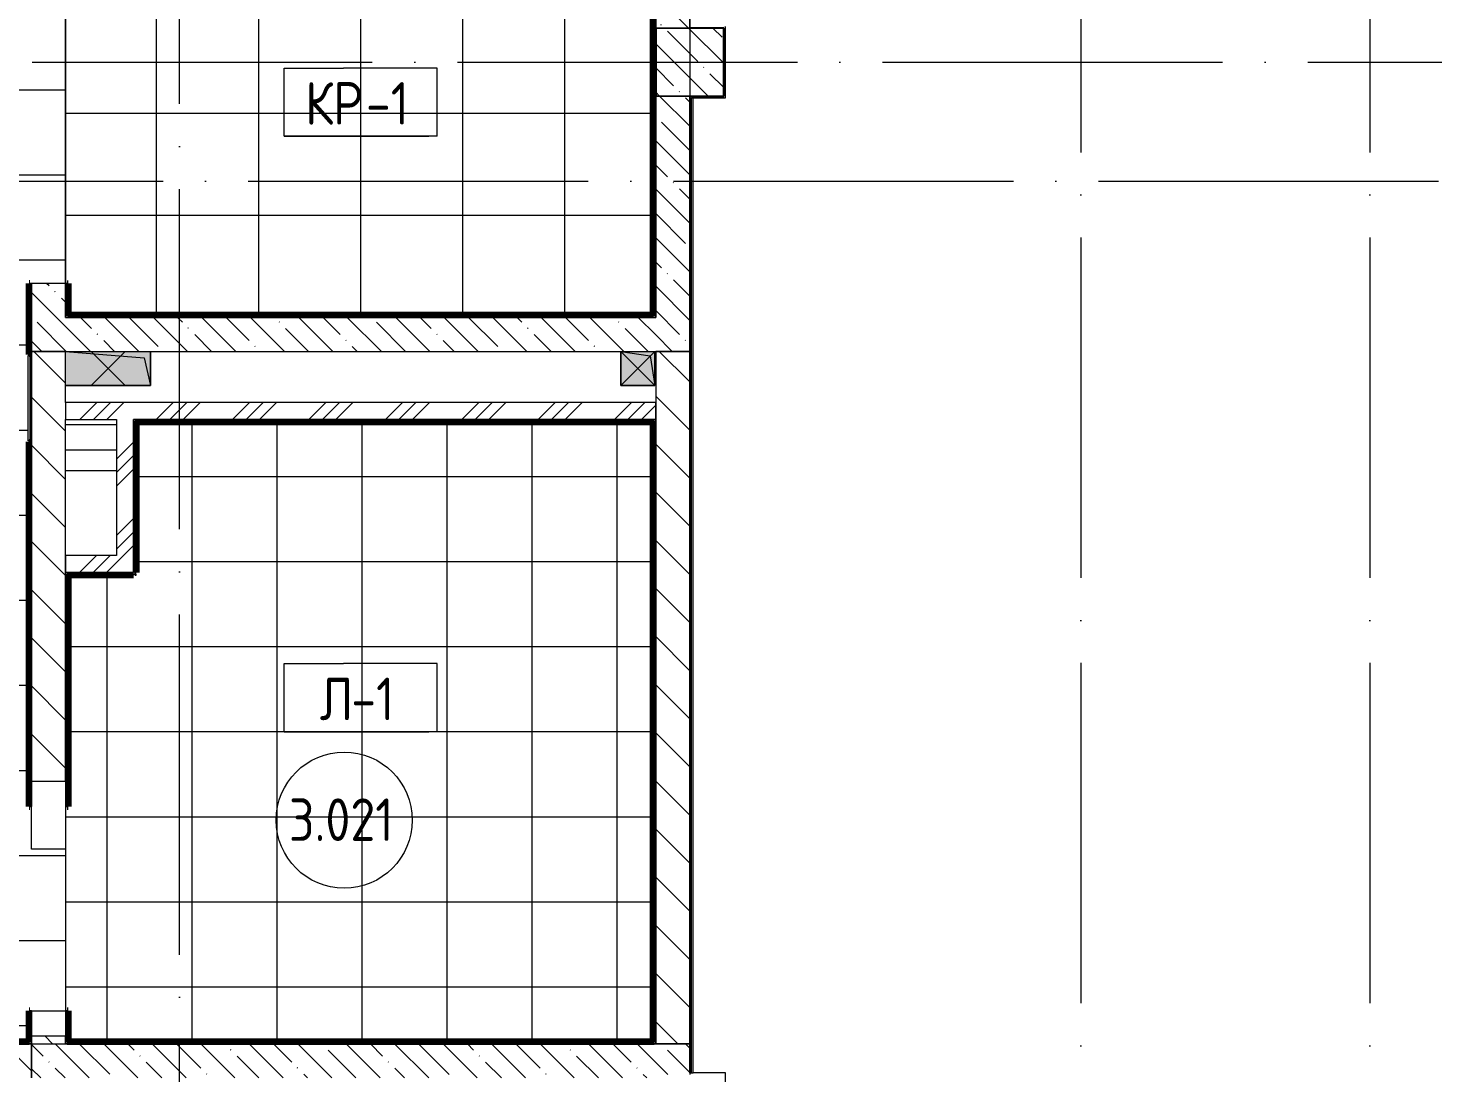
# Model space of a CAD drawing. Header units: millimetres. Extents: x 97 to 215964, y -4577 to 60645.
# Drawn here: x 132707 to 140968, y 45735 to 51875 of the extents above; entities that cross this region are included whole.
import ezdxf

# ---------------------------------------------------------------- set-up
doc = ezdxf.new("R2010")
doc.units = ezdxf.units.MM
doc.linetypes.add('ADSK_Линия сетки', pattern=[2500, 2000, -250, 0, -250])
for name, color, linetype, lineweight in [('A-AREA-____-IDEN', 2, 'Continuous', 20), ('A-DETL-GENF-OTLN', 92, 'Continuous', 9), ('A-FLOR-____-IDEN', 11, 'Continuous', 20), ('A-FLOR-____-OTLN', 192, 'Continuous', 9), ('A-FLOR-____-PATT', 8, 'Continuous', 9), ('A-GENM-____-OTLN', 13, 'Continuous', 9), ('A-WALL-____-MCUT', 113, 'Continuous', 9), ('A-WALL-____-PATT', 111, 'Continuous', 9), ('A-WALL-FNSH-MCUT', 113, 'Continuous', 9), ('I-WALL-____-OTLN', 2, 'Continuous', 9), ('S-COLS-____-MCUT', 52, 'Continuous', 9), ('S-COLS-____-OTLN', 52, 'Continuous', 9), ('S-GRID-____-OTLN', 1, 'Continuous', 9)]:
    doc.layers.add(name, color=color, linetype=linetype, lineweight=lineweight)
doc.styles.add('GOST Common', font='GOST_Common.ttf', dxfattribs={"width": 0.9, "height": 250})
pattern_1 = [(135, (0, 0), (-141.42136, -141.42136), [])]
pattern_2 = [(45, (0, 0), (-224.5064, 224.5064), []), (45, (79.38, 0), (0, 449.0128), []), (45, (-79.38, 0), (0, 449.0128), [])]
pattern_3 = [(135, (0, 0), (-142.5612, -142.5612), []), (135, (142.56, 0), (-142.5612, -142.5612), [252.016, -50.403, 3.353, -47.05])]

# ---------------------------------------------------------------- blocks, each defined once
blk = doc.blocks.new('0083_СОШ675_АР_R22_rvt-1-О_АИ_ПП_8_400_Целиком')
at = {"layer": 'A-WALL-____-PATT', "lineweight": 5}
h = blk.add_hatch(dxfattribs=at)
h.set_pattern_fill('FP_8', color=10, style=0, pattern_type=2)
h.set_pattern_definition(pattern_3)
h.paths.add_polyline_path([(73930, 50175), (74130, 50175), (74130, 50375), (73930, 50375)])
h.paths.add_polyline_path([(73930, 52015), (74130, 52015), (74130, 58375), (73930, 58375), (73930, 52884.5)])
h = blk.add_hatch(dxfattribs=at)
h.set_pattern_fill('FP_8', color=10, style=0, pattern_type=2)
h.set_pattern_definition(pattern_3)
h.paths.add_polyline_path([(77600, 49975), (77800, 49975), (77800, 51475), (77600, 51475), (77600, 50175)])
h.paths.add_polyline_path([(77600, 51875), (77800, 51875), (77800, 58325), (77600, 58325), (77600, 52884.5)])
h = blk.add_hatch(dxfattribs=at)
h.set_pattern_fill('FP_8', color=10, style=0, pattern_type=2)
h.set_pattern_definition(pattern_3)
h.paths.add_polyline_path([(77600, 49975), (77600, 50175), (73930, 50175), (73930, 49975), (77458.9, 49975)])
h = blk.add_hatch(dxfattribs=at)
h.set_pattern_fill('FP_10', color=10, style=0, pattern_type=2)
h.set_pattern_definition(pattern_1)
h.paths.add_polyline_path([(74130, 45905), (74130, 45950), (73930, 45950), (73930, 45905)])
h.paths.add_polyline_path([(74130, 47450), (74130, 49975), (73930, 49975), (73930, 47450)])
h = blk.add_hatch(dxfattribs=at)
h.set_pattern_fill('FP_10', color=10, style=0, pattern_type=2)
h.set_pattern_definition(pattern_1)
h.paths.add_polyline_path([(77600, 45905), (77800, 45905), (77800, 49975), (77600, 49975), (77600, 46045.3)])
h = blk.add_hatch(dxfattribs=at)
h.set_pattern_fill('FP_11', color=10, style=0, pattern_type=2)
h.set_pattern_definition(pattern_2)
h.paths.add_polyline_path([(77600, 49575), (77600, 49675), (74130, 49675), (74130, 49575), (77458.9, 49575)])
h = blk.add_hatch(dxfattribs=at)
h.set_pattern_fill('FP_11', color=10, style=0, pattern_type=2)
h.set_pattern_definition(pattern_2)
h.paths.add_polyline_path([(74530, 48775), (74530, 49575), (74430, 49575), (74430, 48775)])
h = blk.add_hatch(dxfattribs=at)
h.set_pattern_fill('FP_11', color=10, style=0, pattern_type=2)
h.set_pattern_definition(pattern_2)
h.paths.add_polyline_path([(74130, 48675), (74530, 48675), (74530, 48775), (74130, 48775)])
h = blk.add_hatch(dxfattribs=at)
h.set_pattern_fill('FP_10', color=10, style=0, pattern_type=2)
h.set_pattern_definition(pattern_1)
h.paths.add_polyline_path([(69500, 45705), (70430, 45705), (70430, 45905), (69500, 45905)])
h.paths.add_polyline_path([(73685.6, 45705), (73930, 45705), (73930, 45905), (73130, 45905), (73130, 45705)])
h = blk.add_hatch(dxfattribs=at)
h.set_pattern_fill('FP_8', color=10, style=0, pattern_type=2)
h.set_pattern_definition(pattern_3)
h.paths.add_polyline_path([(74314.5, 45705), (77600, 45705), (77600, 45905), (73930, 45905), (73930, 45705)])
h = blk.add_hatch(dxfattribs=at)
h.set_pattern_fill('FP_8', color=10, style=0, pattern_type=2)
h.set_pattern_definition(pattern_3)
h.paths.add_polyline_path([(77800, 40175), (77800, 45325), (77600, 45325), (77600, 40175), (77773.3, 40175)])
h.paths.add_polyline_path([(77600, 45725), (77800, 45725), (77800, 45905), (77600, 45905)])
at = {"layer": 'S-COLS-____-OTLN', "lineweight": 5}
h = blk.add_hatch(dxfattribs=at)
h.set_pattern_fill('FP_8', color=256, style=0, pattern_type=2)
h.set_pattern_definition(pattern_3)
h.paths.add_polyline_path([(77600, 51475), (78000, 51475), (78000, 51875), (77600, 51875)])
at = {"layer": 'A-FLOR-____-OTLN', "color": 90}
for p, q in [((74130, 49545), (74430, 49545)), ((74430, 49395), (74130, 49395)), ((74130, 49275), (74430, 49275))]:
    blk.add_line(p, q, dxfattribs=at)
at = {"layer": 'A-WALL-____-MCUT', "color": 50, "lineweight": 13}
for p, q in [((77600, 58325), (77600, 51875)), ((77800, 51875), (77800, 58325)), ((77600, 51475), (77600, 50175)), ((77800, 49975), (77800, 51475)), ((73930, 50375), (73930, 50175)), ((74130, 50375), (73930, 50375)), ((74130, 50175), (74130, 50375)), ((73930, 50175), (73930, 49975)), ((77600, 50175), (74130, 50175)), ((73930, 49975), (73930, 47450)), ((74130, 49975), (73930, 49975)), ((73930, 49975), (77600, 49975)), ((74130, 49675), (74130, 49975)), ((77600, 49975), (77800, 49975)), ((77800, 49975), (77600, 49975)), ((77600, 49975), (77600, 45905)), ((77800, 45905), (77800, 49975)), ((77600, 49675), (74130, 49675)), ((77600, 49575), (77600, 49675)), ((74130, 47450), (74130, 49575)), ((74130, 49575), (74430, 49575)), ((74430, 49575), (74430, 48775)), ((74530, 49575), (77600, 49575)), ((74530, 48775), (74530, 49575)), ((74430, 48775), (74130, 48775)), ((74130, 48775), (74130, 48675)), ((74530, 48675), (74530, 48775)), ((74130, 48675), (74530, 48675)), ((73930, 47450), (74130, 47450)), ((73930, 45950), (73930, 45905)), ((74130, 45950), (73930, 45950)), ((74130, 45905), (74130, 45950)), ((73930, 45905), (73130, 45905)), ((73930, 45905), (73930, 45705)), ((73930, 45705), (73930, 45905)), ((77600, 45905), (74130, 45905)), ((77800, 45905), (77600, 45905)), ((77600, 45905), (77800, 45905)), ((77800, 45735), (77800, 45905)), ((77800, 45905), (77800, 45735)), ((77800, 45735), (77800, 45725))]:
    blk.add_line(p, q, dxfattribs=at)
at = {"layer": 'A-WALL-____-MCUT', "color": 10, "lineweight": 5}
for p, q in [((77600, 51875), (77800, 51875)), ((77800, 51475), (77600, 51475)), ((77820, 51475), (77820, 51465)), ((74130, 49675), (74130, 49575)), ((73930, 45905), (74130, 45905)), ((77800, 45735), (77820, 45735))]:
    blk.add_line(p, q, dxfattribs=at)
at = {"layer": 'A-WALL-FNSH-MCUT', "color": 90}
for p, q in [((77800, 58325), (77800, 51875)), ((78010, 51475), (78010, 51885)), ((77800, 51875), (77810, 51875)), ((77810, 51875), (78000, 51875)), ((78000, 51875), (78000, 51475)), ((77820, 51475), (77800, 51475)), ((77800, 51475), (77800, 45905)), ((78000, 51475), (77820, 51475)), ((77820, 45735), (77820, 51465)), ((77820, 51465), (78010, 51465)), ((78010, 51465), (78010, 51475)), ((78000, 45735), (77820, 45735)), ((78010, 45735), (78000, 45735)), ((78010, 45325), (78010, 45735))]:
    blk.add_line(p, q, dxfattribs=at)
at = {"layer": 'S-COLS-____-MCUT', "color": 130, "lineweight": 25}
for p, q in [((77600, 51875), (77600, 51475)), ((78000, 51875), (77800, 51875)), ((78000, 51475), (78000, 51875)), ((77800, 51475), (78000, 51475))]:
    blk.add_line(p, q, dxfattribs=at)
at = {"layer": 'S-COLS-____-OTLN', "color": 90}
for p, q in [((77800, 51875), (77600, 51875)), ((77600, 51475), (77800, 51475))]:
    blk.add_line(p, q, dxfattribs=at)
blk = doc.blocks.new('MiraCad_GMd_-Ut_TaskBox_FormHorizon - MiraCad_GMd_-Ut_TaskBox_FormHorizon-3361580-О_АИ_ПП_8_400_Целиком')
at = {"layer": 'A-DETL-GENF-OTLN', "lineweight": 18}
for points in [[(250, -100), (250, 100), (-250, 100), (212.2, 62.2)], [(250, -100), (250, 100), (-250, 100), (-250, -100), (-65.5, -100)]]:
    blk.add_hatch(color=256, dxfattribs=at).paths.add_polyline_path(points)
at = {"layer": 'A-DETL-GENF-OTLN', "color": 7}
for p, q in [((-250, 100), (212.2, 62.2)), ((-250, 100), (212.2, 62.2)), ((250, 100), (250, -100)), ((250, -100), (250, 100)), ((212.2, 62.2), (250, -100)), ((212.2, 62.2), (250, -100)), ((250, -100), (-250, -100))]:
    blk.add_line(p, q, dxfattribs=at)
at = {"layer": 'A-GENM-____-OTLN', "color": 170, "lineweight": 18}
for p, q in [((100, -100), (-100, 100)), ((100, 100), (-100, -100)), ((250, -100), (250, 100)), ((-250, -100), (250, -100))]:
    blk.add_line(p, q, dxfattribs=at)
blk = doc.blocks.new('MiraCad_GMd_-Ut_TaskBox_FormHorizon - MiraCad_GMd_-Ut_TaskBox_FormHorizon-3361782-О_АИ_ПП_8_400_Целиком')
at = {"layer": 'A-DETL-GENF-OTLN', "lineweight": 18}
for points in [[(100, -100), (100, 100), (-100, 100), (73.2, 73.2)], [(-100, -100), (100, -100), (100, 100), (-100, 100)]]:
    blk.add_hatch(color=256, dxfattribs=at).paths.add_polyline_path(points)
at = {"layer": 'A-DETL-GENF-OTLN', "color": 7}
for p, q in [((-100, 100), (73.2, 73.2)), ((-100, -100), (-100, 100)), ((-100, 100), (73.2, 73.2)), ((100, 100), (100, -100)), ((100, -100), (100, 100)), ((73.2, 73.2), (100, -100)), ((73.2, 73.2), (100, -100)), ((100, -100), (-100, -100))]:
    blk.add_line(p, q, dxfattribs=at)
at = {"layer": 'A-GENM-____-OTLN', "color": 170, "lineweight": 18}
for p, q in [((100, -100), (-100, 100)), ((100, 100), (-100, -100)), ((-100, 100), (-100, -100)), ((100, -100), (100, 100)), ((-100, -100), (100, -100))]:
    blk.add_line(p, q, dxfattribs=at)
blk = doc.blocks.new('0083_СОШ675_ВК_R22_rvt-1-О_АИ_ПП_8_400_Целиком')
at = {"layer": 'A-GENM-____-OTLN', "color": 170, "lineweight": 18}
for name, p in [('MiraCad_GMd_-Ut_TaskBox_FormHorizon - MiraCad_GMd_-Ut_TaskBox_FormHorizon-3361580-О_АИ_ПП_8_400_Целиком', (74380, 49875)), ('MiraCad_GMd_-Ut_TaskBox_FormHorizon - MiraCad_GMd_-Ut_TaskBox_FormHorizon-3361782-О_АИ_ПП_8_400_Целиком', (77495, 49875))]:
    blk.add_blockref(name, p, dxfattribs=at)
blk = doc.blocks.new('BSC_Колонна _Прямоугольная - ПР-1_Профиль торцевой для плитки-3497357-О_АИ_ПП_8_400_Целиком')
at = {"layer": 'S-COLS-____-MCUT'}
for p, q in [((5, 5), (-5, 5)), ((-5, 5), (-5, -5)), ((5, -5), (5, 5)), ((-5, -5), (5, -5))]:
    blk.add_line(p, q, dxfattribs=at)
blk = doc.blocks.new('ADSK_Марка_Перекрытие - Типоразмер_ADSK_Марка-158127-О_АИ_ПП_8_400_Целиком')
at = {"layer": 'A-FLOR-____-IDEN'}
for p, q in [((-4.5, 4), (-1, 4)), ((-4.5, 0), (-4.5, 4)), ((4.5, 4), (-1, 4)), ((4.5, 0), (4.5, 4)), ((4.5, 0), (-4.5, 0)), ((-4.5, 0), (4, 0))]:
    blk.add_line(p, q, dxfattribs=at)
blk = doc.blocks.new('ADSK_Марка_Помещение_ОдноЗначение - Номер-159740-О_АИ_ПП_8_400_Целиком')
at = {"layer": 'A-AREA-____-IDEN'}
blk.add_circle((0, 0), 4, dxfattribs=at)

msp = doc.modelspace()

# ---------------------------------------------------------------- hatches: boundary and pattern name
at = {"layer": 'A-FLOR-____-PATT'}
h = msp.add_hatch(dxfattribs=at)
h.set_pattern_fill('FP_200', color=256, style=0, pattern_type=2)
h.set_pattern_definition([(270, (130582.87, 49512.5), (500, 3e-14), []), (0, (130582.87, 49512.5), (0, 500), [])])
h.paths.add_polyline_path([(131225.72802, 45905), (131927.887824, 45905), (131927.887824, 45920), (132712.887824, 45920), (132712.887824, 46099.999414), (132927.865903, 46099.999414), (132927.865903, 47049.999414), (132727.865903, 47049.999414), (132727.865903, 47299.999414), (132712.887824, 47299.999414), (132712.887824, 49449.548266), (132707.887824, 49449.548266), (132707.887824, 49951.198266), (132712.887824, 49951.198266), (132712.887824, 50375.000586), (132927.865903, 50375.270953), (132927.865903, 52015.000586), (132712.887824, 52015.000586), (132712.887824, 54974.482366), (132525.833284, 54974.482366), (132525.833284, 54979.482366), (132515.833284, 54979.482366), (132515.833284, 54989.482366), (132510.833284, 54989.482366), (132510.833284, 55339.482366), (132515.833284, 55339.482366), (132515.833284, 55349.482366), (132525.833284, 55349.482366), (132526.809814, 55354.482366), (132712.887824, 55354.482366), (132712.887824, 58359.999414), (128312.843981, 58359.999414), (128312.843981, 54665.000586), (128297.843981, 54665.000586), (128296.956847, 54660.000586), (128097.865903, 54660.000586), (128098.775064, 51390.000586), (128297.887824, 51390.000586), (128297.887824, 51385.000586), (128312.887824, 51385.000586), (128312.887824, 45920), (129227.887824, 45920), (129227.887824, 45905)])
h.paths.add_polyline_path([(132544.492661, 49678.459052), (132544.492661, 49679.873266), (132541.992661, 49678.680453)])
h.paths.add_polyline_path([(132388.805561, 49815.068356), (132389.49361, 49815.250085), (132388.962103, 49819.612985)])
h.paths.add_polyline_path([(132387.486827, 49835.373266), (132388.44982, 49831.328119), (132387.908386, 49836.020704)])
h.paths.add_polyline_path([(132537.231073, 49991.649294), (132537.448389, 49992.259362), (132541.992661, 49992.067767)])
h.paths.add_polyline_path([(132603.242661, 49677.873266), (132534.685084, 49678.498199), (132500.756038, 49684.95073), (132493.902721, 49686.780048), (132480.742661, 49692.214234), (132466.742661, 49699.493347), (132452.544452, 49707.911349), (132446.575713, 49713.062239), (132438.749837, 49719.2402), (132431.512589, 49726.789482), (132425.019615, 49733.469438), (132418.312062, 49742.468867), (132413.006474, 49749.57199), (132407.304903, 49759.676458), (132401.699756, 49769.930758), (132397.488205, 49779.327379), (132398.445481, 49779.327379), (132390.524523, 49805.188495), (132387.903879, 49825.311676), (132387.908386, 49845.543583), (132391.133725, 49868.515171), (132397.274201, 49890.862319), (132404.879031, 49906.892455), (132418.386768, 49929.279721), (132425.94549, 49937.277094), (132445.673396, 49957.684293), (132455.42895, 49963.862255), (132476.11857, 49976.360047), (132514.30789, 49988.716439), (132530.476607, 49991.533143), (132664.492661, 49992.873266), (132706.992661, 49991.873266), (132705.992661, 49677.873266), (132628.613242, 49677.873266)])
h.paths.add_polyline_path([(132579.911201, 49720.658675), (132600.737621, 49729.860268), (132609.108159, 49735.701052), (132607.066205, 49735.528394), (132580.971118, 49721.246484)])
h.paths.add_polyline_path([(132510.52526, 49718.60743), (132508.055559, 49720.106803), (132510.287328, 49718.682814)])
h.paths.add_polyline_path([(132579.0747, 49721.246484), (132606.585408, 49734.030041), (132587.437748, 49723.645355), (132579.911201, 49721.48852)])
h.paths.add_polyline_path([(132455.37208, 49748.752685), (132451.547574, 49754.123019), (132453.941803, 49750.616659)])
h.paths.add_polyline_path([(132445.345998, 49762.775432), (132448.999121, 49757.058088), (132445.77744, 49762.133178)])
h.paths.add_polyline_path([(132433.264207, 49782.708443), (132432.127065, 49786.380195), (132433.166713, 49782.947664)])
h.paths.add_polyline_path([(132653.567354, 49789.692239), (132657.710952, 49802.491944), (132654.351808, 49792.169774), (132653.642059, 49789.928179)])
h.paths.add_polyline_path([(132559.624201, 49804.879329), (132558.063106, 49804.879329), (132559.418999, 49804.833955)])
h.paths.add_polyline_path([(132541.992661, 49799.808459), (132559.624201, 49803.304642), (132544.492661, 49800.327128)])
h.paths.add_polyline_path([(132512.554549, 49814.926566), (132511.854977, 49817.973266), (132511.854977, 49816.423226)])
h.paths.add_polyline_path([(132571.430772, 49855.819966), (132572.130345, 49852.773266), (132572.130345, 49854.323306)])
h.paths.add_polyline_path([(132573.856317, 49853.769756), (132560.389151, 49865.734356), (132568.19826, 49859.142108), (132572.992661, 49854.49977)])
h.paths.add_polyline_path([(132567.028592, 49810.337335), (132575.263046, 49822.226759), (132577.306124, 49833.456996), (132576.586584, 49843.58026), (132576.586584, 49839.138546), (132576.121127, 49827.472551), (132572.992661, 49819.32537), (132567.072188, 49810.420746)])
h.paths.add_polyline_path([(132660.249465, 49811.050427), (132662.770742, 49822.293993), (132660.318575, 49811.366104)])
h.paths.add_polyline_path([(132516.20995, 49858.980401), (132525.922216, 49865.867203), (132522.812112, 49864.558469), (132516.401345, 49859.142108)])
h.paths.add_polyline_path([(132510.129005, 49816.976776), (132507.192661, 49835.373266), (132508.896672, 49847.511711), (132510.992661, 49851.421162), (132507.508765, 49843.990887), (132506.679198, 49837.289536), (132507.398738, 49827.166272), (132509.861996, 49817.973266)])
h.paths.add_polyline_path([(132541.992661, 49870.938073), (132541.186699, 49870.18019), (132541.448436, 49870.825164)])
h.paths.add_polyline_path([(132559.793608, 49866.160194), (132547.476875, 49870.20085), (132538.286522, 49870.43987), (132524.36112, 49867.44189), (132538.293845, 49870.170688), (132551.572188, 49869.367056), (132559.695218, 49866.192984)])
h.paths.add_polyline_path([(132657.84411, 49867.635029), (132654.566104, 49878.668762), (132657.259124, 49869.270008), (132657.710952, 49868.007194)])
h.paths.add_polyline_path([(132392.889278, 49873.579086), (132394.309503, 49875.846656), (132394.291195, 49879.137574), (132392.824425, 49874.8793)])
h.paths.add_polyline_path([(132630.586433, 49918.350389), (132630.043519, 49920.129873), (132629.622716, 49920.129873)])
h.paths.add_polyline_path([(132440.861773, 49901.338931), (132443.925137, 49904.588389), (132441.451989, 49902.128054)])
h.paths.add_polyline_path([(132469.114815, 49931.100848), (132490.29999, 49942.003165), (132502.554041, 49949.500048), (132483.2477, 49940.886264), (132474.877163, 49935.04548), (132470.059401, 49931.747467)])
h.paths.add_polyline_path([(132471.458431, 49932.455305), (132485.563641, 49941.461378), (132500.945429, 49948.352745), (132500.945429, 49947.479681), (132472.228492, 49932.847671)])
h.paths.add_polyline_path([(132609.108159, 49935.818707), (132591.854444, 49945.261933), (132601.58338, 49939.75601), (132607.646223, 49936.189797)])
h.paths.add_polyline_path([(132596.295669, 49943.301188), (132595.800796, 49944.543899), (132595.856494, 49943.587992)])
h.paths.add_polyline_path([(132580.836041, 49949.802174), (132578.833016, 49949.725968), (132579.0747, 49950.179104)])
h.paths.add_polyline_path([(132565.435477, 49953.228263), (132565.435477, 49953.809284), (132564.096478, 49953.456975)])
h.paths.add_polyline_path([(132556.757279, 49954.710569), (132556.539945, 49955.373266), (132553.396395, 49955.270726)])
h = msp.add_hatch(dxfattribs=at)
h.set_pattern_fill('FP_167', color=256, style=0, pattern_type=2)
h.set_pattern_definition([(0, (134662.9, 51975), (0, 600), []), (90, (134662.9, 51975), (-600, 4e-14), [])])
h.paths.add_polyline_path([(132942.88841, 50190.000586), (136382.865903, 50190.000586), (136382.865903, 53775.004644), (135822.887824, 53775.004644), (135822.887824, 53332.118818), (134822.887824, 53332.118818), (134822.887824, 53775.004644), (134527.887824, 53775.004644), (134527.887824, 52875.004058), (132942.887824, 52875.004058), (132942.887824, 52025.000586), (132927.887824, 52025.000586), (132927.887824, 50375.000586), (132942.887824, 50375.000586), (132942.887824, 50200.317138)])
h = msp.add_hatch(dxfattribs=at)
h.set_pattern_fill('FP_204', color=256, style=0, pattern_type=2)
h.set_pattern_definition([(90, (135171.8, 47740), (-500, 3e-14), []), (180, (135171.8, 47740), (-6e-14, -500), [])])
h.paths.add_polyline_path([(132942.887824, 45920), (136382.865903, 45920), (136382.865903, 49560), (133342.887824, 49560), (133342.887824, 48675), (133337.887824, 48675), (133337.887824, 48665), (133327.887824, 48665), (133327.887824, 48660), (132942.887824, 48660), (132942.887824, 47299.999414), (132927.887824, 47299.999414), (132927.887824, 46099.999414), (132942.887824, 46099.999414), (132942.887824, 46009.026807)])
at = {"layer": 'A-WALL-____-PATT'}
h = msp.add_hatch(color=7, dxfattribs=at)
h.paths.add_polyline_path([(132937.887824, 50175.000586), (132937.887824, 50375.000586), (132927.887824, 50375.000586), (132927.887824, 50175.000586)])
h.paths.add_polyline_path([(132937.887824, 52025.000586), (132937.887824, 58375.000586), (132927.887824, 58375.000586), (132927.887824, 52025.000586)])
for points in [[(136387.887824, 50185.000586), (136397.887824, 50185.000586), (136397.887824, 58375.000586), (136387.887824, 58375.000586), (136387.887824, 50930.487821)], [(136807.887824, 51474.999414), (136807.887824, 51885), (136797.887824, 51885), (136797.887824, 51474.999414)], [(136597.887824, 45734.999414), (136607.887824, 45734.999414), (136607.887824, 51474.999414), (136597.887824, 51474.999414), (136597.887824, 46045.333588)], [(136607.887824, 51464.999414), (136807.887824, 51464.999414), (136807.887824, 51474.999414), (136607.887824, 51474.999414)], [(136397.887824, 50175.000586), (136397.887824, 50185.000586), (132937.887824, 50185.000586), (132937.887824, 50175.000586), (136256.767482, 50175.000586)], [(136387.865903, 49565), (136387.865903, 49575), (133327.887824, 49575), (133327.887824, 49565), (136256.767482, 49565)], [(133337.887824, 48665), (133337.887824, 49565), (133327.887824, 49565), (133327.887824, 48665)], [(136387.865903, 45915), (136397.865903, 45915), (136397.865903, 49575), (136387.865903, 49575), (136387.865903, 46045.333588)], [(133327.887824, 48665), (133327.887824, 48675), (132927.887824, 48675), (132927.887824, 48665), (132937.887824, 48665)], [(136256.767482, 45905), (136397.865903, 45905), (136397.865903, 45915), (132927.887824, 45915), (132927.887824, 45905), (133741.247751, 45905)]]:
    msp.add_hatch(color=7, dxfattribs=at).paths.add_polyline_path(points)
h = msp.add_hatch(color=7, dxfattribs=at)
h.paths.add_polyline_path([(132717.887824, 50184.482366), (132727.887824, 50184.482366), (132727.887824, 50375.000586), (132717.887824, 50375.000586)])
h.paths.add_polyline_path([(132727.887824, 52015.000586), (132727.887824, 52224.482366), (132717.887824, 52224.482366), (132717.887824, 52015.000586)])
h = msp.add_hatch(color=7, dxfattribs=at)
h.paths.add_polyline_path([(132717.887824, 45905), (132727.887824, 45905), (132727.887824, 46099.999414), (132717.887824, 46099.999414), (132717.887824, 45915)])
h.paths.add_polyline_path([(132727.887824, 47299.999414), (132727.887824, 50184.482366), (132717.887824, 50184.482366), (132718.679245, 49956.198266), (132722.887824, 49956.198266), (132722.887824, 49946.198266), (132717.887824, 49946.198266), (132717.887824, 49454.548266), (132722.887824, 49454.548266), (132722.887824, 49444.548266), (132717.887824, 49444.548266), (132717.887824, 47299.999414)])
h = msp.add_hatch(color=7, dxfattribs=at)
h.paths.add_polyline_path([(132937.887824, 45915), (132937.887824, 46099.999414), (132927.887824, 46099.999414), (132927.887824, 45915)])
h.paths.add_polyline_path([(132927.887824, 47299.999414), (132937.887824, 47299.999414), (132937.887824, 48665), (132927.887824, 48665)])
h = msp.add_hatch(color=7, dxfattribs=at)
h.paths.add_polyline_path([(132483.487886, 45905), (132717.887824, 45905), (132717.887824, 45915), (131927.887824, 45915), (131927.887824, 45905)])
h.paths.add_polyline_path([(128710.208289, 45905), (129227.887824, 45905), (129227.887824, 45915), (128297.887824, 45915), (128297.887824, 45905)])

# ---------------------------------------------------------------- linework, layer by layer
at = {"layer": 'A-FLOR-____-OTLN'}
for p, q in [((132927.865903, 50375.000586), (132927.865903, 52015.000586)), ((132927.887824, 52015.000586), (132927.887824, 50375.000586)), ((132727.865903, 47049.999414), (132727.865903, 47299.999414)), ((132927.865903, 47299.999414), (132927.865903, 46099.999414)), ((132927.865903, 47049.999414), (132727.865903, 47049.999414)), ((132727.887824, 46099.999414), (132927.865903, 46099.999414))]:
    msp.add_line(p, q, dxfattribs=at)
at = {"layer": 'A-WALL-____-MCUT', "color": 7}
for p, q in [((136387.887824, 58365.000586), (136387.887824, 50185.000586)), ((136397.887824, 50175.000586), (136397.887824, 58325.000586)), ((136597.865903, 58325.000586), (136597.865903, 51875)), ((136807.887824, 51464.999414), (136807.887824, 51885)), ((136597.865903, 51875), (136797.887824, 51875)), ((136797.887824, 51875), (136797.887824, 51474.999414)), ((136597.887824, 51474.999414), (136597.887824, 45724.999414)), ((136797.887824, 51474.999414), (136597.887824, 51474.999414)), ((136607.887824, 45734.999414), (136607.887824, 51464.999414)), ((136607.887824, 51464.999414), (136807.887824, 51464.999414)), ((132727.887824, 50375.000586), (132717.887824, 50375.000586)), ((132717.887824, 50375.000586), (132717.887824, 49956.198266)), ((132727.887824, 47299.999414), (132727.887824, 50375.000586)), ((132937.887824, 50375.000586), (132927.887824, 50375.000586)), ((132927.887824, 50375.000586), (132927.887824, 50175.000586)), ((132937.887824, 50185.000586), (132937.887824, 50375.000586)), ((132927.887824, 50175.000586), (136397.887824, 50175.000586)), ((136387.887824, 50185.000586), (132937.887824, 50185.000586)), ((132717.887824, 49946.198266), (132717.887824, 49454.548266)), ((136397.865903, 49575), (133327.887824, 49575)), ((133327.887824, 49575), (133327.887824, 48675)), ((133337.887824, 49565), (136387.865903, 49565)), ((133337.887824, 48665), (133337.887824, 49565)), ((136387.865903, 49565), (136387.865903, 45915)), ((136397.865903, 45905), (136397.865903, 49575)), ((132717.887824, 49444.548266), (132717.887824, 47299.999414)), ((133327.887824, 48675), (132927.887824, 48675)), ((132927.887824, 48675), (132927.887824, 47299.999414)), ((132937.887824, 48665), (133337.887824, 48665)), ((132937.887824, 47299.999414), (132937.887824, 48665)), ((132717.887824, 47299.999414), (132727.887824, 47299.999414)), ((132927.887824, 47299.999414), (132937.887824, 47299.999414)), ((132717.887824, 46099.999414), (132717.887824, 45915)), ((132727.887824, 46099.999414), (132717.887824, 46099.999414)), ((132727.887824, 45905), (132727.887824, 46099.999414)), ((132927.887824, 46099.999414), (132927.887824, 45905)), ((132937.887824, 46099.999414), (132927.887824, 46099.999414)), ((132937.887824, 45915), (132937.887824, 46099.999414)), ((132717.887824, 45915), (131927.887824, 45915)), ((131927.887824, 45905), (132727.887824, 45905)), ((132927.887824, 45905), (136397.865903, 45905)), ((136387.865903, 45915), (132937.887824, 45915))]:
    msp.add_line(p, q, dxfattribs=at)
at = {"layer": 'A-WALL-____-MCUT'}
msp.add_line((132717.887824, 50184.482366), (132727.887824, 50184.482366), dxfattribs=at)
at = {"layer": 'I-WALL-____-OTLN', "color": 20, "lineweight": 90}
for p, q in [((136382.865903, 50190.000586), (136382.865903, 53778.520163)), ((132937.887824, 50375.000586), (132942.887824, 50375.000586)), ((132942.887824, 50375.000586), (132942.887824, 50190.000586)), ((132942.887824, 50190.000586), (136382.865903, 50190.000586)), ((133342.887824, 49565.016394), (133342.887824, 48675)), ((136382.865903, 45915), (136382.865903, 49565)), ((136387.879601, 49560), (133337.887824, 49560)), ((133327.887824, 48660), (132937.887824, 48660)), ((132942.887824, 48665.128205), (132942.887824, 47299.999414)), ((133327.887824, 48660), (133327.887824, 48665)), ((133337.887824, 48675), (133342.887824, 48675)), ((132937.887824, 47299.999414), (132942.887824, 47299.999414)), ((132942.887824, 46099.999414), (132937.887824, 46099.999414)), ((132942.887824, 46099.999414), (132942.887824, 45914.985549)), ((132937.887824, 45920), (136387.865903, 45920))]:
    msp.add_line(p, q, dxfattribs=at)
at = {"layer": 'I-WALL-____-OTLN', "color": 5, "lineweight": 90}
for p, q in [((132712.887824, 49956.198266), (132712.887824, 50375.000586)), ((132717.887824, 50375.000586), (132712.887824, 50375.000586)), ((132712.887824, 47299.999414), (132712.887824, 49444.548266)), ((132712.887824, 47299.999414), (132717.887824, 47299.999414)), ((132712.887824, 45920), (132712.887824, 46099.999414)), ((132717.887824, 46099.999414), (132712.887824, 46099.999414)), ((131927.887824, 45920), (132712.887824, 45920))]:
    msp.add_line(p, q, dxfattribs=at)
at = {"layer": 'I-WALL-____-OTLN'}
for p, q in [((132707.887824, 49449.548266), (132707.887824, 49951.198266)), ((132712.887824, 49951.198266), (132707.887824, 49951.198266)), ((132712.887824, 49449.548266), (132707.887824, 49449.548266))]:
    msp.add_line(p, q, dxfattribs=at)
at = {"layer": 'S-GRID-____-OTLN', "linetype": 'ADSK_Линия сетки'}
for p, q in [((133597.887824, -3572.657751), (133597.887824, 60644.999414)), ((136597.887824, 60644.999414), (136597.887824, -3758.83936)), ((138897.887824, 60644.999414), (138897.887824, -3572.657751)), ((140597.887824, 60644.999414), (140597.887824, -3572.657751)), ((55228.336609, 51675.000586), (215146.441901, 51675.000586)), ((56498.336609, 50975.000586), (213876.441901, 50975.000586))]:
    msp.add_line(p, q, dxfattribs=at)

# ---------------------------------------------------------------- block references
at = {"color": 250, "lineweight": 5}
for name in ['0083_СОШ675_АР_R22_rvt-1-О_АИ_ПП_8_400_Целиком', '0083_СОШ675_ВК_R22_rvt-1-О_АИ_ПП_8_400_Целиком']:
    msp.add_blockref(name, (58797.887824, 0), dxfattribs=at)
at = {"layer": 'A-AREA-____-IDEN', "xscale": 99.99999999999993, "yscale": 99.99999999999993, "zscale": 99.99999999999993}
msp.add_blockref('ADSK_Марка_Помещение_ОдноЗначение - Номер-159740-О_АИ_ПП_8_400_Целиком', (134566.454373, 47220.260612), dxfattribs=at)
at = {"layer": 'A-FLOR-____-IDEN', "xscale": 99.99999999999993, "yscale": 99.99999999999993, "zscale": 99.99999999999993}
for p in [(134662.854942, 51239.999707), (134662.854942, 47740)]:
    msp.add_blockref('ADSK_Марка_Перекрытие - Типоразмер_ADSK_Марка-158127-О_АИ_ПП_8_400_Целиком', p, dxfattribs=at)
at = {"layer": 'S-COLS-____-OTLN'}
for p in [(132717.887824, 49951.198266), (132717.887824, 49449.548266)]:
    msp.add_blockref('BSC_Колонна _Прямоугольная - ПР-1_Профиль торцевой для плитки-3497357-О_АИ_ПП_8_400_Целиком', p, dxfattribs=at)

# ---------------------------------------------------------------- texts
at = {"layer": 'A-AREA-____-IDEN', "lineweight": 9, "insert": (134241.097115, 47347.985684), "char_height": 250, "width": 800.8858125, "attachment_point": 1, "style": 'GOST Common'}
msp.add_mtext('3.021', dxfattribs=at)
at = {"layer": 'A-FLOR-____-IDEN', "lineweight": 9, "char_height": 250, "attachment_point": 1, "style": 'GOST Common'}
for s, insert, width in [('КР', (134336.774096, 51557.837281), 432.91125), ('-1', (134693.961596, 51557.837281), 331.898625), ('\\fGOST Common|b0|i0|c204|p34|;\\W.9;Л', (134423.174096, 48057.837574), 223.6708125), ('-1', (134607.720971, 48057.837574), 331.898625)]:
    msp.add_mtext(s, dxfattribs=dict(at, insert=insert, width=width))

doc.saveas('drawing.dxf')
